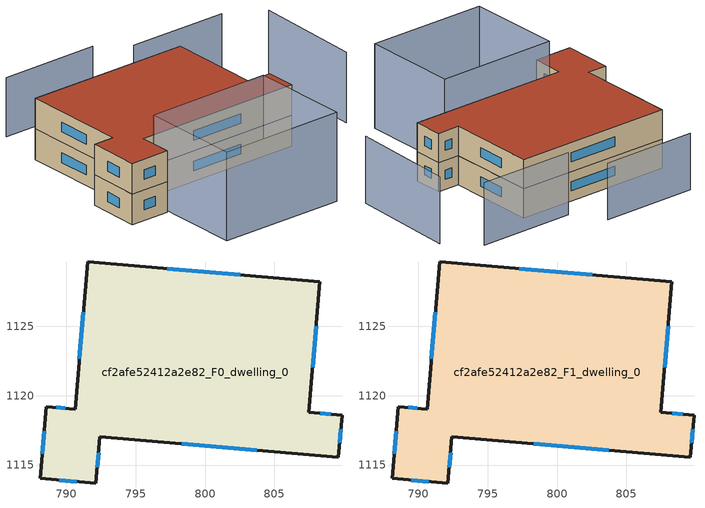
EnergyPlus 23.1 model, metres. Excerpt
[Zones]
cf2afe52412a2e82_F0_dwelling_0
 floor ground (EU_floor_Construction): 808.28,1128.23 807.48,1118.82 809.88,1118.61 809.62,1115.57 792.42,1117.03 792.14,1113.69 788.1,1114.04 788.54,1119.22 790.64,1119.04 791.54,1129.66 z0
 wall outside (EU_wall_Construction): 788.1,1114.04 792.14,1113.69 792.42,1117.03 809.62,1115.57 809.88,1118.61 807.48,1118.82 808.28,1128.23 791.54,1129.66 790.64,1119.04 788.54,1119.22 788.1,1114.04 z0:3
 window (EU_Window_Construction): 789.49,1113.92 790.76,1113.81 / 788.39,1117.45 788.25,1115.81 / 789.92,1119.1 789.26,1119.16 / 791.23,1126.02 790.95,1122.68 / 802.55,1128.72 797.27,1129.17 / 807.76,1122.04 808.01,1125.01 / 809.06,1118.68 808.3,1118.75 / 809.71,1116.61 809.79,1117.57 / 798.31,1116.53 803.73,1116.07 / 792.24,1114.84 792.33,1115.89 z1.03:1.97
cf2afe52412a2e82_F1_dwelling_0
 floor to cf2afe52412a2e82_F0_dwelling_0 (EU_floor_Construction): 808.28,1128.23 807.48,1118.82 809.88,1118.61 809.62,1115.57 792.42,1117.03 792.14,1113.69 788.1,1114.04 788.54,1119.22 790.64,1119.04 791.54,1129.66 z3
 wall outside (EU_wall_Construction): 788.1,1114.04 792.14,1113.69 792.42,1117.03 809.62,1115.57 809.88,1118.61 807.48,1118.82 808.28,1128.23 791.54,1129.66 790.64,1119.04 788.54,1119.22 788.1,1114.04 z3:6
 window (EU_Window_Construction): 789.49,1113.92 790.76,1113.81 / 788.39,1117.45 788.25,1115.81 / 789.92,1119.1 789.26,1119.16 / 791.23,1126.02 790.95,1122.68 / 802.55,1128.72 797.27,1129.17 / 807.76,1122.04 808.01,1125.01 / 809.06,1118.68 808.3,1118.75 / 809.71,1116.61 809.79,1117.57 / 798.31,1116.53 803.73,1116.07 / 792.24,1114.84 792.33,1115.89 z4.03:4.97
 roof outside (EU_roof_Construction): 809.62,1115.57 809.88,1118.61 807.48,1118.82 808.28,1128.23 791.54,1129.66 790.64,1119.04 788.54,1119.22 788.1,1114.04 792.14,1113.69 792.42,1117.03 z6
shading: 792.49,1115.76 805.2,1114.72 / 805.2,1114.72 804.38,1104.7 / 804.38,1104.7 791.67,1105.74 / 791.67,1105.74 792.49,1115.76 z0:8.7; 816.44,1115.61 817.75,1126.63 z0:6.9; 815.01,1129.78 804.85,1130.65 z0:6.4; 803.01,1133.98 792.99,1134.8 z0:5.8
[Building]
EU S2 Campaign: North Axis=0; Terrain=City; Solar Distribution=FullExterior
[Site:Location]
Cape.Town.Intl.AP: Latitude=-33.965; Longitude=18.602; Time Zone=2; Elevation=46
[SizingPeriod:WeatherFileDays]
AnnualSizingPeriod: Begin Month=1; Begin Day of Month=1; End Month=12; End Day of Month=31; Day of Week for Start Day=Monday; Use Weather File Daylight Saving Period=No; Use Weather File Rain and Snow Indicators=No
[MATERIAL]
EU_InternalMass_Material: Roughness=MediumRough; Thickness=0.1; Conductivity=1; Density=1800; Specific Heat=900; Thermal Absorptance=0.9; Solar Absorptance=0.7; Visible Absorptance=0.7
[MATERIAL:NOMASS] Roughness=MediumRough; Thermal Absorptance=0.9; Solar Absorptance=0.7; Visible Absorptance=0.7
Name | Thermal Resistance
EU_wall_NoMass | 0.493876
EU_roof_NoMass | 0.449382
EU_floor_NoMass | 1.25
[WINDOWMATERIAL:SIMPLEGLAZINGSYSTEM]
EU_Window_SimpleGlazing: UFactor=4.4; Solar Heat Gain Coefficient=0.85; Visible Transmittance=0.85
[CONSTRUCTION]
EU_wall_Construction: EU_wall_NoMass
EU_roof_Construction: EU_roof_NoMass
EU_floor_Construction: EU_floor_NoMass
EU_Window_Construction: EU_Window_SimpleGlazing
EU_InternalMass_Construction: EU_InternalMass_Material
[ZONE] Type=1; Multiplier=1; Ceiling Height=autocalculate; Volume=704.932; Floor Area=autocalculate; Part of Total Floor Area=Yes
cf2afe52412a2e82_F0_dwelling_0; cf2afe52412a2e82_F1_dwelling_0
[INTERNALMASS] Construction=EU_InternalMass_Construction; Surface Area=234.977
Name | Zone or ZoneList
cf2afe52412a2e82_F0_dwelling_0_EU_InternalMass | cf2afe52412a2e82_F0_dwelling_0
cf2afe52412a2e82_F1_dwelling_0_EU_InternalMass | cf2afe52412a2e82_F1_dwelling_0
[OTHEREQUIPMENT] Fuel Type=Electricity; Design Level Calculation Method=Watts/Area; Power per Zone Floor Area=1; Fraction Latent=0; Fraction Radiant=0; Fraction Lost=0; Carbon Dioxide Generation Rate=0; EndUse Subcategory=EU_Step8_InternalGains
Name | Zone or ZoneList or Space or SpaceList | Schedule
EU_Step8_InternalGain_cf2afe52412a2e82_F0_dwelling_0_f000 | cf2afe52412a2e82_F0_dwelling_0 | EU_Step8_GainSchedule_cf2afe52412a2e82_F0_dwelling_0_f000
EU_Step8_InternalGain_cf2afe52412a2e82_F1_dwelling_0_f000 | cf2afe52412a2e82_F1_dwelling_0 | EU_Step8_GainSchedule_cf2afe52412a2e82_F1_dwelling_0_f000
[ZONEVENTILATION:DESIGNFLOWRATE] Schedule=EU_AlwaysOn; Design Flow Rate Calculation Method=AirChanges/Hour; Air Changes per Hour=0.64; Ventilation Type=Natural; Fan Pressure Rise=0; Fan Total Efficiency=1; Constant Term Coefficient=1; Temperature Term Coefficient=0; Velocity Term Coefficient=0; Velocity Squared Term Coefficient=0; Minimum Indoor Temperature=-100; Maximum Indoor Temperature=100; Delta Temperature=-100; Minimum Outdoor Temperature=-100; Maximum Outdoor Temperature=100; Maximum Wind Speed=40
Name | Zone or ZoneList or Space or SpaceList
EU_ConstantAir_cf2afe52412a2e82_F0_dwelling_0 | cf2afe52412a2e82_F0_dwelling_0
EU_ConstantAir_cf2afe52412a2e82_F1_dwelling_0 | cf2afe52412a2e82_F1_dwelling_0
[HVACTEMPLATE:THERMOSTAT] Constant Heating Setpoint=20; Constant Cooling Setpoint=50
EU_HeatOnly_cf2afe52412a2e82_F0_dwelling_0; EU_HeatOnly_cf2afe52412a2e82_F1_dwelling_0
[HVACTEMPLATE:ZONE:IDEALLOADSAIRSYSTEM] System Availability Schedule=EU_AlwaysOn; Maximum Heating Supply Air Temperature=50; Minimum Cooling Supply Air Temperature=13; Maximum Heating Supply Air Humidity Ratio=0.0156; Minimum Cooling Supply Air Humidity Ratio=0.0077; Heating Limit=NoLimit; Cooling Limit=NoLimit; Heating Availability Schedule=EU_AlwaysOn; Cooling Availability Schedule=EU_CoolingOff; Dehumidification Control Type=ConstantSensibleHeatRatio; Cooling Sensible Heat Ratio=0.7; Dehumidification Setpoint=60; Humidification Control Type=None; Humidification Setpoint=30; Outdoor Air Method=None; Outdoor Air Flow Rate per Person=0.00944; Outdoor Air Flow Rate per Zone Floor Area=0; Outdoor Air Flow Rate per Zone=0; Demand Controlled Ventilation Type=None; Outdoor Air Economizer Type=NoEconomizer; Heat Recovery Type=None; Sensible Heat Recovery Effectiveness=0.7; Latent Heat Recovery Effectiveness=0.65
Name | Template Thermostat
cf2afe52412a2e82_F0_dwelling_0 | EU_HeatOnly_cf2afe52412a2e82_F0_dwelling_0
cf2afe52412a2e82_F1_dwelling_0 | EU_HeatOnly_cf2afe52412a2e82_F1_dwelling_0
[SIZING:ZONE] Zone Cooling Design Supply Air Temperature Input Method=SupplyAirTemperature; Zone Cooling Design Supply Air Temperature=13; Zone Heating Design Supply Air Temperature Input Method=SupplyAirTemperature; Zone Heating Design Supply Air Temperature=50; Zone Cooling Design Supply Air Humidity Ratio=0.008; Zone Heating Design Supply Air Humidity Ratio=0.008; Cooling Design Air Flow Method=DesignDay; Cooling Design Air Flow Rate=0; Cooling Minimum Air Flow per Zone Floor Area=0.000762; Cooling Minimum Air Flow=0; Cooling Minimum Air Flow Fraction=0.2; Heating Design Air Flow Method=DesignDay; Heating Design Air Flow Rate=0; Heating Maximum Air Flow per Zone Floor Area=0.002032; Heating Maximum Air Flow=0.141576; Heating Maximum Air Flow Fraction=0.3; Account for Dedicated Outdoor Air System=No; Dedicated Outdoor Air System Control Strategy=NeutralSupplyAir; Dedicated Outdoor Air Low Setpoint Temperature for Design=autosize; Dedicated Outdoor Air High Setpoint Temperature for Design=autosize; Zone Load Sizing Method=Sensible Load Only No Latent Load; Zone Latent Cooling Design Supply Air Humidity Ratio Input Method=HumidityRatioDifference; Zone Cooling Design Supply Air Humidity Ratio Difference=0.005; Zone Latent Heating Design Supply Air Humidity Ratio Input Method=HumidityRatioDifference; Zone Humidification Design Supply Air Humidity Ratio Difference=0.005
cf2afe52412a2e82_F0_dwelling_0; cf2afe52412a2e82_F1_dwelling_0
[SCHEDULE:CONSTANT]
Name | Hourly Value
EU_AlwaysOn | 1
EU_CoolingOff | 0
[SCHEDULE:FILE] Column Number=1; Rows to Skip at Top=0; Number of Hours of Data=8760; Column Separator=Comma; Interpolate to Timestep=No; Minutes per Item=60; Adjust Schedule for Daylight Savings=Yes
Name | File
EU_Step8_GainSchedule_cf2afe52412a2e82_F0_dwelling_0_f000 | ../../schedules/cf2afe52412a2e82/cf2afe52412a2e82_F0_dwelling_0_f000_gain.csv
EU_Step8_GainSchedule_cf2afe52412a2e82_F1_dwelling_0_f000 | ../../schedules/cf2afe52412a2e82/cf2afe52412a2e82_F1_dwelling_0_f000_gain.csv
